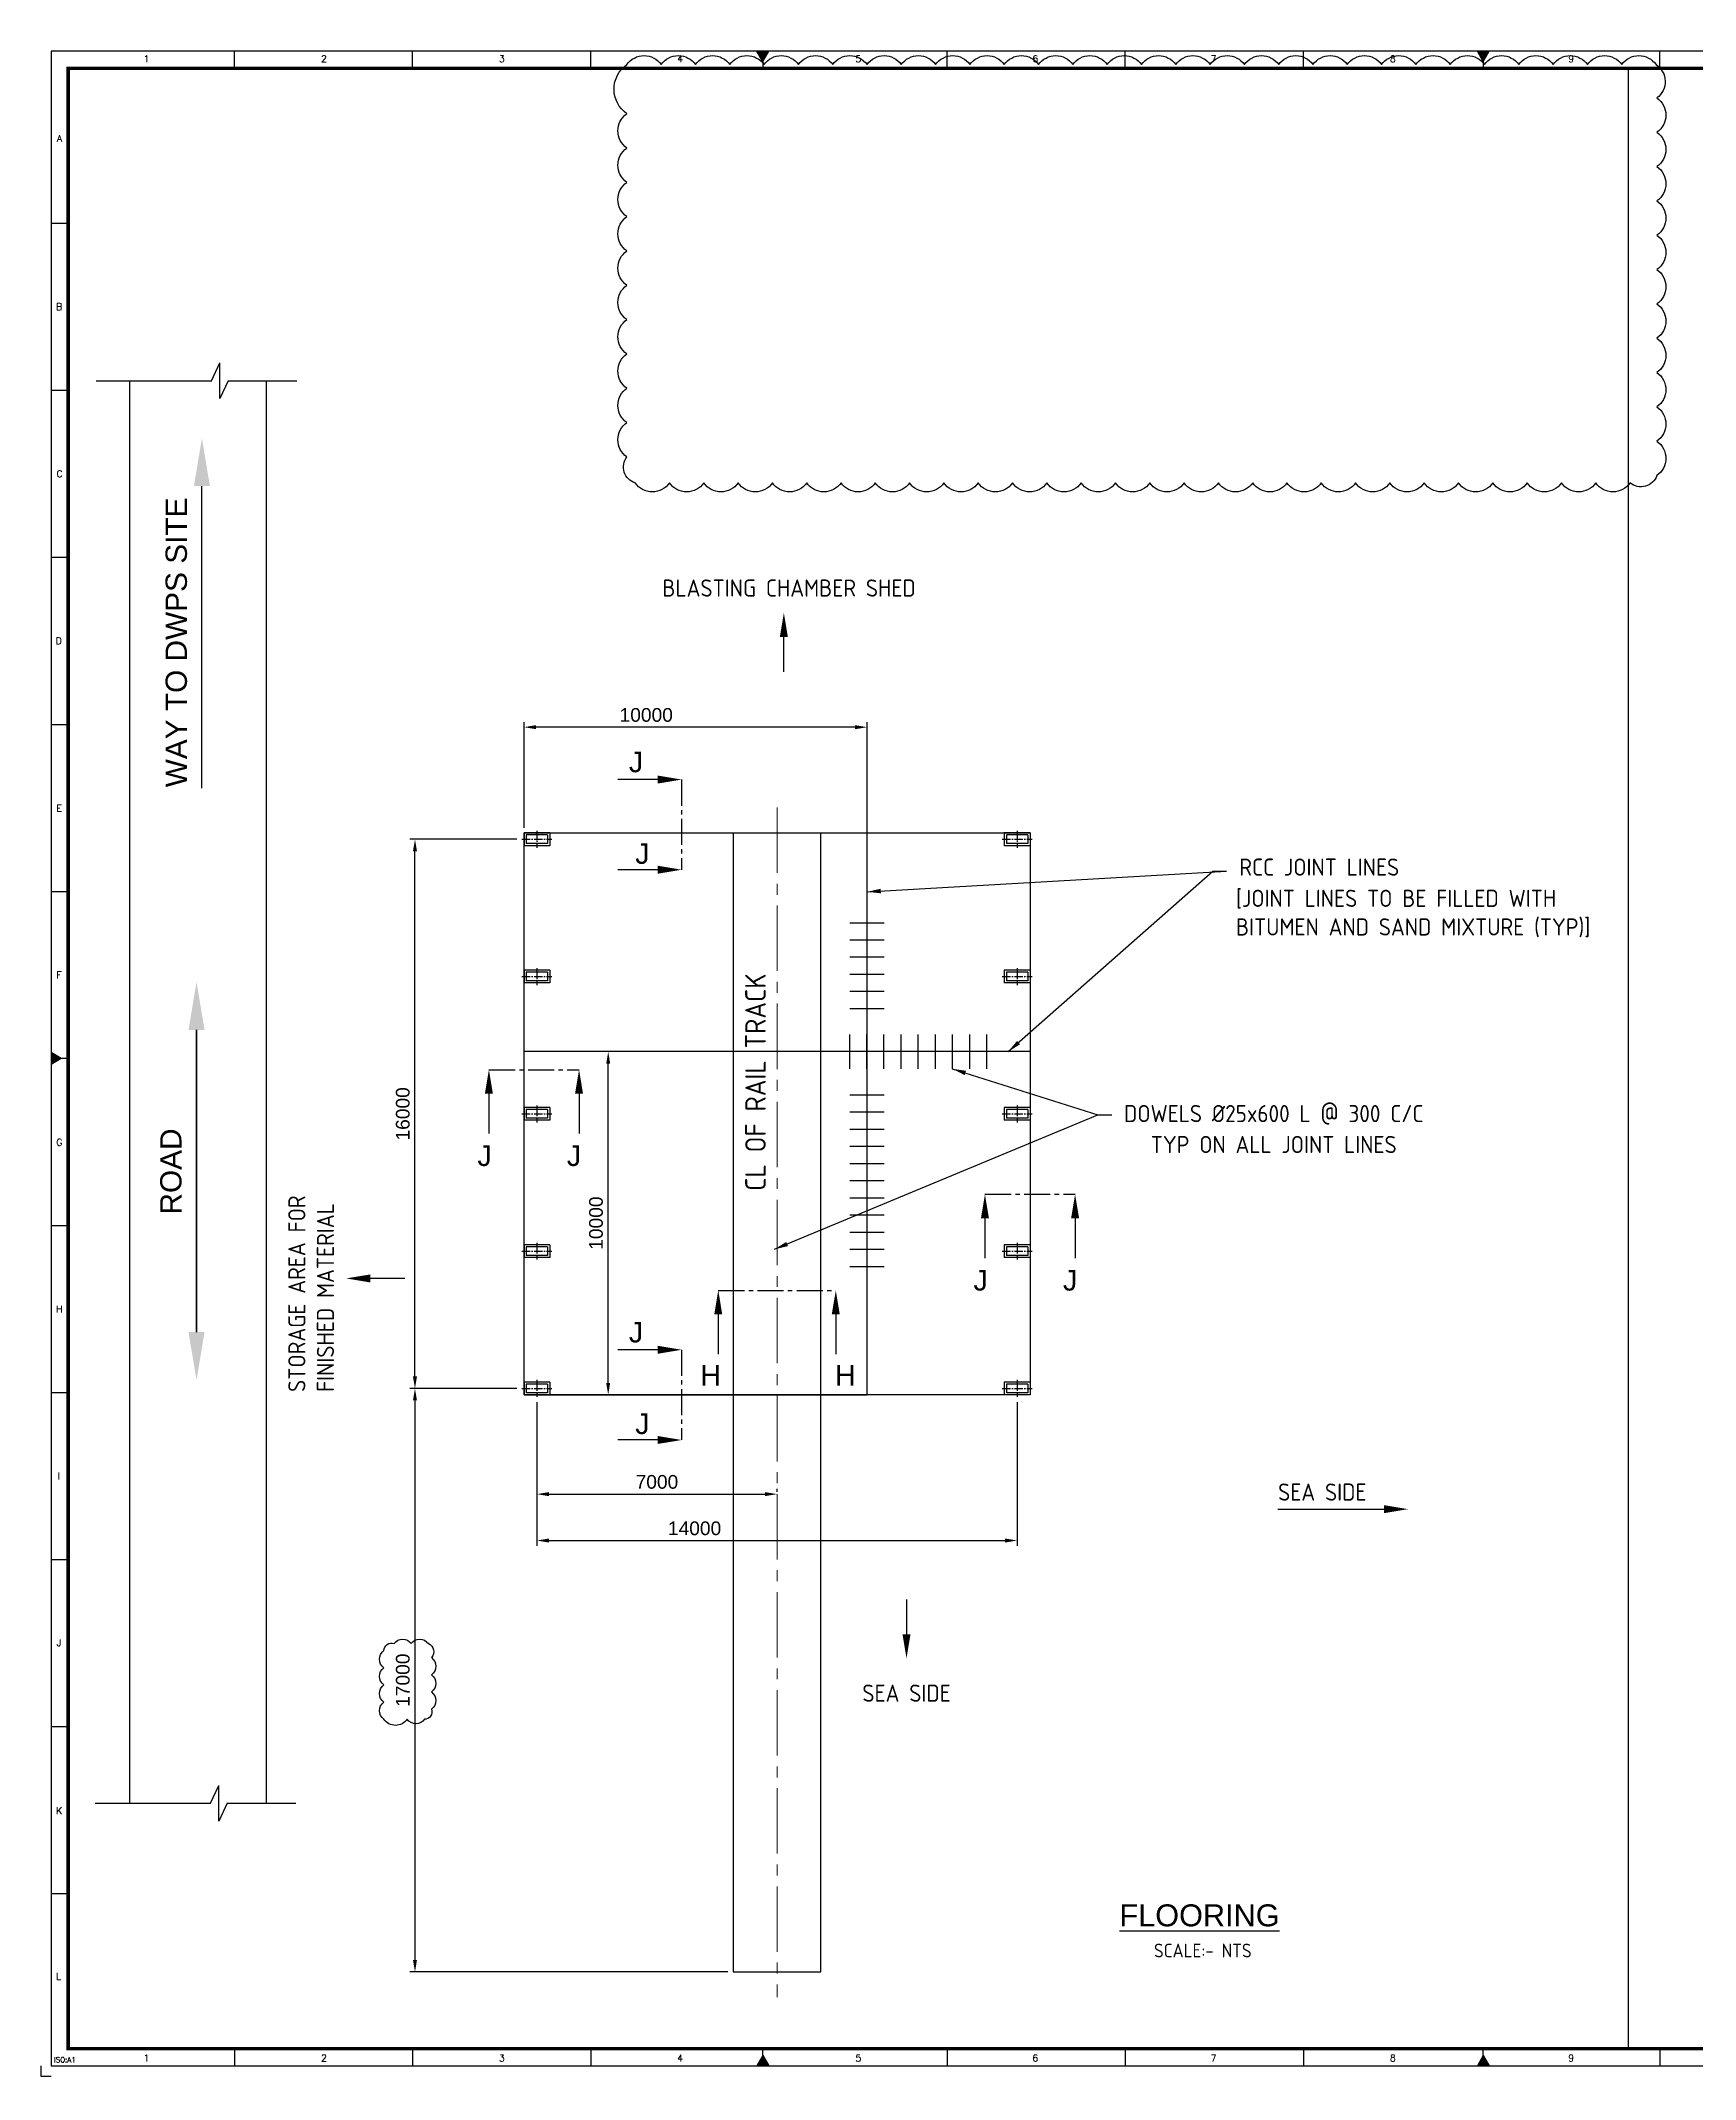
# Model space of a CAD drawing. Header units: millimetres. Extents: x -66 to 3621, y -1 to 3307.
# Drawn here: x 0 to 482, y -1 to 593 of the extents above; entities that cross this region are included whole.
import ezdxf
from ezdxf.enums import TextEntityAlignment as Align

# ---------------------------------------------------------------- set-up
doc = ezdxf.new("R2010")
doc.units = ezdxf.units.MM
doc.linetypes.add('CENTER2', pattern=[28.575, 19.05, -3.175, 3.175, -3.175])
doc.layers.add('BORDER', color=6, linetype='Continuous')
doc.styles.add('ACISOTS', font='isocp.shx')
doc.styles.add('ROMANS', font='romans.shx', dxfattribs={"width": 0.8})
doc.styles.get("Standard").update_dxf_attribs({"font": 'arial.ttf'})
doc.dimstyles.new('ISO-25', dxfattribs={"dimtxt": 4, "dimasz": 3.5, "dimexe": 1.5, "dimexo": 1.5, "dimgap": 1.5, "dimtad": 1, "dimtxsty": 'Standard', "dimcen": 0, "dimadec": 0, "dimazin": 0, "dimtfac": 1, "dimtmove": 0, "dimatfit": 3, "dimfxl": 1, "dimarcsym": 0})

# ---------------------------------------------------------------- blocks, each defined once
blk = doc.blocks.new('A$7E96415263431F')
blk.add_line((7, 1.17), (18.6, 1.17))
blk.add_solid([(7, 2.33), (7, 0), (0, 1.17)])
blk = doc.blocks.new('*D5919')
at = {"color": 0, "lineweight": -2}
for p, q in [((164.97, 298.48), (163.91, 298.48)), ((165.41, 201.98), (165.41, 294.98)), ((164.74, 198.48), (166.91, 198.48))]:
    blk.add_line(p, q, dxfattribs=at)
at = {"color": 0}
for points in [[(165.99, 294.98), (164.83, 294.98), (165.41, 298.48)], [(164.83, 201.98), (165.99, 201.98), (165.41, 198.48)]]:
    blk.add_solid(points, dxfattribs=at)
at = {"layer": 'Defpoints', "color": 0}
for p in [(165.41, 298.48), (166.47, 298.48), (163.24, 198.48)]:
    blk.add_point(p, dxfattribs=at)
at = {"color": 0, "insert": (161.87, 248.52), "char_height": 4, "attachment_point": 5, "rotation": 90}
blk.add_mtext('10000', dxfattribs=at)
blk = doc.blocks.new('*D5920')
at = {"color": 0, "lineweight": -2}
for p, q in [((140.87, 363.73), (140.87, 394.51)), ((237.37, 393.01), (144.37, 393.01)), ((240.87, 363.73), (240.87, 394.51))]:
    blk.add_line(p, q, dxfattribs=at)
at = {"color": 0}
for points in [[(144.37, 393.6), (144.37, 392.43), (140.87, 393.01)], [(237.37, 392.43), (237.37, 393.6), (240.87, 393.01)]]:
    blk.add_solid(points, dxfattribs=at)
at = {"layer": 'Defpoints', "color": 0}
for p in [(140.87, 393.01), (140.87, 362.23), (240.87, 362.23)]:
    blk.add_point(p, dxfattribs=at)
at = {"color": 0, "insert": (176.5, 396.56), "char_height": 4, "attachment_point": 5}
blk.add_mtext('10000', dxfattribs=at)
blk = doc.blocks.new('A$7E96BF1438F6')
at = {"color": 3, "linetype": 'CENTER2'}
for p, q in [((0, 19.8), (69.5, 19.8)), ((34.8, 39.5), (34.8, 0))]:
    blk.add_line(p, q, dxfattribs=at)
for p, q in [((64.8, 34.8), (4.8, 34.8)), ((4.8, 34.8), (4.8, 4.8)), ((64.8, 4.8), (4.8, 4.8)), ((59.8, 29.8), (9.8, 29.8)), ((9.8, 29.8), (9.8, 9.8)), ((59.8, 9.8), (9.8, 9.8)), ((59.8, 29.8), (59.8, 9.8)), ((64.8, 34.8), (64.8, 4.8))]:
    blk.add_line(p, q)
blk = doc.blocks.new('A$7E96D10181D398')
blk.add_line((1.17, 0), (1.17, 10.14))
blk.add_solid([(0, 10.14), (2.33, 10.14), (1.17, 17.14)])
blk = doc.blocks.new('A1B')
at = {"layer": 'BORDER', "color": 1}
for p, q in [((56.44, 585), (56.44, 590)), ((56.44, 585), (56.44, 590)), ((108.38, 585), (108.38, 590)), ((108.38, 585), (108.38, 590)), ((160.31, 585), (160.31, 590)), ((160.31, 585), (160.31, 590)), ((264.19, 585), (264.19, 590)), ((316.12, 585), (316.12, 590)), ((368.06, 585), (368.06, 590)), ((471.94, 585), (471.94, 590)), ((523.88, 585), (523.88, 590)), ((575.81, 585), (575.81, 590)), ((679.69, 590), (679.69, 585)), ((731.63, 590), (731.63, 585)), ((731.63, 585), (731.63, 590)), ((731.63, 590), (731.63, 585)), ((783.56, 590), (783.56, 585)), ((783.56, 585), (783.56, 590)), ((3, 539.83), (8, 539.83)), ((837, 539.83), (832, 539.83)), ((3, 491.17), (8, 491.17)), ((837, 491.17), (832, 491.17)), ((3, 442.5), (8, 442.5)), ((837, 442.5), (832, 442.5)), ((3, 393.84), (8, 393.84)), ((837, 393.84), (832, 393.84)), ((3, 345.17), (8, 345.17)), ((837, 345.17), (832, 345.17)), ((3, 247.84), (8, 247.84)), ((837, 247.84), (832, 247.84)), ((3, 199.17), (8, 199.17)), ((837, 199.17), (832, 199.17)), ((3, 150.51), (8, 150.51)), ((837, 150.51), (832, 150.51)), ((3, 101.84), (8, 101.84)), ((837, 101.84), (832, 101.84)), ((3, 53.17), (8, 53.17)), ((837, 53.17), (832, 53.17)), ((56.44, 8), (56.44, 3)), ((108.38, 8), (108.38, 3)), ((160.31, 8), (160.31, 3)), ((264.19, 8), (264.19, 3)), ((316.12, 8), (316.12, 3)), ((368.06, 8), (368.06, 3)), ((471.94, 8), (471.94, 3)), ((523.88, 8), (523.88, 3)), ((575.81, 8), (575.81, 3)), ((679.69, 3), (679.69, 8)), ((731.63, 3), (731.63, 8)), ((731.63, 8), (731.63, 3)), ((731.63, 3), (731.63, 8)), ((783.56, 3), (783.56, 8)), ((783.56, 8), (783.56, 3))]:
    blk.add_line(p, q, dxfattribs=at)
at = {"layer": 'BORDER'}
for p, q in [((210.5, 587), (208.77, 590)), ((210.5, 590), (210.5, 585)), ((210.5, 587), (212.23, 590)), ((210.5, 588), (210.5, 585)), ((210.5, 588), (210.5, 585)), ((420.5, 587), (418.77, 590)), ((420.5, 590), (420.5, 585)), ((420.5, 587), (422.23, 590)), ((420.5, 588), (420.5, 585)), ((630.5, 587), (628.77, 590)), ((630.5, 590), (630.5, 585)), ((630.5, 587), (632.23, 590)), ((6, 296.5), (3, 298.23)), ((834, 296.5), (837, 298.23)), ((8, 296.5), (3, 296.5)), ((6, 296.5), (3, 294.77)), ((832, 296.5), (837, 296.5)), ((834, 296.5), (837, 294.77)), ((210.5, 6), (208.77, 3)), ((210.5, 5), (210.5, 8)), ((210.5, 5), (210.5, 8)), ((210.5, 3), (210.5, 8)), ((210.5, 6), (212.23, 3)), ((420.5, 6), (418.77, 3)), ((420.5, 5), (420.5, 8)), ((420.5, 3), (420.5, 8)), ((420.5, 6), (422.23, 3)), ((630.5, 6), (628.77, 3)), ((630.5, 3), (630.5, 8)), ((630.5, 6), (632.23, 3))]:
    blk.add_line(p, q, dxfattribs=at)
blk.add_lwpolyline([(837, 3), (837, 590), (3, 590), (3, 3)], close=True, dxfattribs=at)
at = {"layer": 'BORDER', "color": 1}
for points in [[(840, 590), (840, 593), (837, 593)], [(0, 3), (0, 0), (3, 0)]]:
    blk.add_lwpolyline(points, dxfattribs=at)
at = {"layer": 'BORDER', "const_width": 1}
blk.add_lwpolyline([(8, 8), (832, 8), (832, 585), (8, 585)], close=True, dxfattribs=at)
at = {"layer": 'BORDER'}
for points in [[(212.23, 590), (208.77, 590), (210.5, 587)], [(422.23, 590), (418.77, 590), (420.5, 587)], [(632.23, 590), (628.77, 590), (630.5, 587)], [(3, 298.23), (3, 294.77), (6, 296.5)], [(837, 298.23), (837, 294.77), (834, 296.5)], [(212.23, 3), (208.77, 3), (210.5, 6)], [(422.23, 3), (418.77, 3), (420.5, 6)], [(632.23, 3), (628.77, 3), (630.5, 6)]]:
    blk.add_solid(points, dxfattribs=at)
at = {"color": 11, "insert": (830.38, 1.34), "char_height": 1.5, "width": 401.355, "attachment_point": 6, "style": 'ROMANS'}
blk.add_mtext('{\\W1;\\C1;D:\\Project #_114 HEISCO SHEDS\\Output\\2025 11 04_DWG & PDF\\DWG_AB_C_D\\DWG_SHED-D\\SHED-C & SHED-D_2025 08 16.dwg }', dxfattribs=at)
at = {"layer": 'BORDER', "color": 1, "style": 'ROMANS'}
for s, height, p in [('1', 2, (30.81, 586.75)), ('2', 2, (82.56, 586.75)), ('3', 2, (134.41, 586.75)), ('4', 2, (186.37, 586.75)), ('5', 2, (238.32, 586.75)), ('6', 2, (289.89, 586.75)), ('7', 2, (341.88, 586.75)), ('8', 2, (394.13, 586.75)), ('9', 2, (446.1, 586.75)), ('10', 2, (498.13, 586.75)), ('11', 2, (549.97, 586.75)), ('12', 2, (601.96, 586.75)), ('13', 2, (653.79, 586.75)), ('14', 2, (705.77, 586.75)), ('15', 2, (757.56, 586.75)), ('16', 2, (809.48, 586.75)), ('A', 2, (5.48, 563.52)), ('A', 2, (834.52, 563.52)), ('B', 2, (5.35, 514.55)), ('B', 2, (834.65, 514.55)), ('C', 2, (5.49, 465.84)), ('C', 2, (834.51, 465.84)), ('D', 2, (5.25, 417.17)), ('D', 2, (834.75, 417.17)), ('E', 2, (5.39, 368.4)), ('E', 2, (834.61, 368.4)), ('F', 2, (5.34, 319.81)), ('F', 2, (834.66, 319.81)), ('G', 2, (5.44, 271.07)), ('G', 2, (834.56, 271.07)), ('H', 2, (5.43, 222.46)), ('H', 2, (834.57, 222.46)), ('I', 2, (5.31, 173.82)), ('I', 2, (834.69, 173.82)), ('J', 2, (5.33, 125.23)), ('J', 2, (834.67, 125.23)), ('K', 2, (5.38, 76.36)), ('K', 2, (834.62, 76.36)), ('L', 2, (5.2, 28.07)), ('L', 2, (834.8, 28.07)), ('1', 2, (30.81, 4.25)), ('2', 2, (82.56, 4.25)), ('3', 2, (134.41, 4.25)), ('4', 2, (186.37, 4.25)), ('5', 2, (238.32, 4.25)), ('6', 2, (289.89, 4.25)), ('7', 2, (341.88, 4.25)), ('8', 2, (394.13, 4.25)), ('9', 2, (446.1, 4.25)), ('10', 2, (498.13, 4.25)), ('11', 2, (549.97, 4.25)), ('12', 2, (601.96, 4.25)), ('13', 2, (653.79, 4.25)), ('14', 2, (705.77, 4.25)), ('15', 2, (757.56, 4.25)), ('16', 2, (809.48, 4.25)), ('ISO:A1', 1.5, (7.03, 4))]:
    blk.add_text(s, height=height, dxfattribs=at).set_placement(p, align=Align.CENTER)
blk = doc.blocks.new('A$7E96AE2D43B4')
blk.add_line((2.33, 0), (2.33, 88.02))
blk.add_solid([(4.67, 88.02), (0, 88.02), (2.33, 102.02)])
blk = doc.blocks.new('A$7E96AE352B6D')
blk.add_blockref('A$7E96AE2D43B4', (8.37, 14))
at = {"xscale": -1, "rotation": 180}
blk.add_blockref('A$7E96AE2D43B4', (8.37, 102.02), dxfattribs=at)
at = {"color": 130}
blk.add_text('ROAD', height=6.216, rotation=90, dxfattribs=at).set_placement((3.22, 48.23), align=Align.MIDDLE_LEFT)
blk = doc.blocks.new('*D5996')
at = {"color": 0, "lineweight": -2}
for p, q in [((144.62, 196.38), (144.62, 168.06)), ((148.12, 169.56), (211.12, 169.56)), ((214.62, 170.24), (214.62, 171.06))]:
    blk.add_line(p, q, dxfattribs=at)
at = {"color": 0}
for points in [[(148.12, 170.15), (148.12, 168.98), (144.62, 169.56)], [(211.12, 168.98), (211.12, 170.15), (214.62, 169.56)]]:
    blk.add_solid(points, dxfattribs=at)
at = {"layer": 'Defpoints', "color": 0}
for p in [(144.62, 197.88), (214.62, 169.56), (214.62, 168.74)]:
    blk.add_point(p, dxfattribs=at)
at = {"color": 0, "insert": (179.62, 173.11), "char_height": 4, "attachment_point": 5}
blk.add_mtext('7000', dxfattribs=at)
blk = doc.blocks.new('*D5997')
at = {"color": 0, "lineweight": -2}
for p, q in [((138.78, 360.35), (107.59, 360.35)), ((109.09, 203.85), (109.09, 356.85)), ((138.78, 200.35), (107.59, 200.35))]:
    blk.add_line(p, q, dxfattribs=at)
at = {"color": 0}
for points in [[(109.67, 356.85), (108.5, 356.85), (109.09, 360.35)], [(108.5, 203.85), (109.67, 203.85), (109.09, 200.35)]]:
    blk.add_solid(points, dxfattribs=at)
at = {"layer": 'Defpoints', "color": 0}
for p in [(109.09, 360.35), (140.28, 360.35), (140.28, 200.35)]:
    blk.add_point(p, dxfattribs=at)
at = {"color": 0, "insert": (105.55, 280.35), "char_height": 4, "attachment_point": 5, "rotation": 90}
blk.add_mtext('16000', dxfattribs=at)
blk = doc.blocks.new('*D5998')
at = {"color": 0, "lineweight": -2}
for p, q in [((144.62, 196.38), (144.62, 154.54)), ((284.62, 196.38), (284.62, 154.54)), ((148.12, 156.04), (281.12, 156.04))]:
    blk.add_line(p, q, dxfattribs=at)
at = {"color": 0}
for points in [[(148.12, 156.63), (148.12, 155.46), (144.62, 156.04)], [(281.12, 155.46), (281.12, 156.63), (284.62, 156.04)]]:
    blk.add_solid(points, dxfattribs=at)
at = {"layer": 'Defpoints', "color": 0}
for p in [(144.62, 197.88), (284.62, 197.88), (284.62, 156.04)]:
    blk.add_point(p, dxfattribs=at)
at = {"color": 0, "insert": (190.59, 159.58), "char_height": 4, "attachment_point": 5}
blk.add_mtext('14000', dxfattribs=at)
blk = doc.blocks.new('A$7E9810D3B23281')
blk.add_line((0, 1.17), (30.95, 1.17))
blk.add_solid([(30.95, 2.33), (30.95, 0), (37.95, 1.17)])
blk = doc.blocks.new('*D6369')
at = {"color": 0, "lineweight": -2}
for p, q in [((138.78, 200.35), (107.59, 200.35)), ((109.09, 196.85), (109.09, 33.85)), ((200.32, 30.35), (107.59, 30.35))]:
    blk.add_line(p, q, dxfattribs=at)
at = {"color": 0}
for points in [[(109.67, 196.85), (108.5, 196.85), (109.09, 200.35)], [(108.5, 33.85), (109.67, 33.85), (109.09, 30.35)]]:
    blk.add_solid(points, dxfattribs=at)
at = {"layer": 'Defpoints', "color": 0}
for p in [(140.28, 200.35), (109.09, 30.35), (201.82, 30.35)]:
    blk.add_point(p, dxfattribs=at)
at = {"color": 0, "insert": (105.55, 115.35), "char_height": 4, "attachment_point": 5, "rotation": 90}
blk.add_mtext('17000', dxfattribs=at)

msp = doc.modelspace()

# ---------------------------------------------------------------- linework, layer by layer
for p, q in [((462.72838, 585), (462.72838, 8)), ((49.7821, 493.9277), (52.22519, 499.12617)), ((52.22519, 488.72922), (52.22519, 499.12617)), ((16.19276, 493.9277), (49.7821, 493.9277)), ((25.85532, 493.9277), (25.85532, 79.49472)), ((54.66827, 493.9277), (52.22519, 488.72922)), ((54.66827, 493.9277), (74.67232, 493.9277)), ((65.71905, 493.9277), (65.71905, 79.49472)), ((201.82229, 362.22762), (201.82229, 30.35262)), ((227.42229, 30.35262), (227.42229, 362.22762)), ((235.87229, 336.05805), (245.87229, 336.05805)), ((235.87229, 331.05805), (245.87229, 331.05805)), ((235.87229, 326.05805), (245.87229, 326.05805)), ((235.87229, 321.05805), (245.87229, 321.05805)), ((235.87229, 316.05805), (245.87229, 316.05805)), ((235.87229, 311.05805), (245.87229, 311.05805)), ((235.70368, 303.47762), (235.70368, 293.47762)), ((240.70368, 303.47762), (240.70368, 293.47762)), ((245.70368, 303.47762), (245.70368, 293.47762)), ((250.70368, 303.47762), (250.70368, 293.47762)), ((255.70368, 303.47762), (255.70368, 293.47762)), ((260.70368, 303.47762), (260.70368, 293.47762)), ((265.70368, 303.47762), (265.70368, 293.47762)), ((270.70368, 303.47762), (270.70368, 293.47762)), ((275.70368, 303.47762), (275.70368, 293.47762)), ((235.87229, 285.8972), (245.87229, 285.8972)), ((235.87229, 280.8972), (245.87229, 280.8972)), ((235.87229, 275.8972), (245.87229, 275.8972)), ((235.87229, 270.8972), (245.87229, 270.8972)), ((235.87229, 265.8972), (245.87229, 265.8972)), ((235.87229, 260.8972), (245.87229, 260.8972)), ((235.87229, 255.8972), (245.87229, 255.8972)), ((235.87229, 250.8972), (245.87229, 250.8972)), ((235.87229, 245.8972), (245.87229, 245.8972)), ((235.87229, 240.8972), (245.87229, 240.8972)), ((235.87229, 235.8972), (245.87229, 235.8972)), ((140.87229, 198.47762), (201.14317, 198.47762)), ((140.87229, 198.47762), (240.87229, 198.47762)), ((49.49726, 79.49472), (51.94035, 84.6932)), ((51.94035, 74.29625), (51.94035, 84.6932)), ((15.90792, 79.49472), (49.49726, 79.49472)), ((54.38343, 79.49472), (51.94035, 74.29625)), ((54.38343, 79.49472), (74.38747, 79.49472)), ((201.82229, 30.35262), (227.42229, 30.35262))]:
    msp.add_line(p, q)
at = {"color": 3, "linetype": 'CENTER2', "ltscale": 0.4}
for p, q in [((186.81586, 377.75837), (186.81586, 351.48041)), ((130.63192, 293.21835), (156.90988, 293.21835)), ((275.23331, 256.92384), (301.51127, 256.92384)), ((197.49366, 228.92019), (231.75091, 228.92019)), ((186.81586, 211.6166), (186.81586, 185.33865))]:
    msp.add_line(p, q, dxfattribs=at)
at = {"color": 3, "linetype": 'CENTER2', "lineweight": 0}
msp.add_line((214.62229, 369.61394), (214.62229, 22.9663), dxfattribs=at)
at = {"color": 1}
for p, q in [((240.87229, 198.47762), (240.87229, 364.61939)), ((288.37229, 298.47762), (140.87229, 298.47762))]:
    msp.add_line(p, q, dxfattribs=at)
for points in [[(170.85167, 586.06634, -0.5206), (180.85167, 586.06634, -0.5206), (190.85167, 586.06634, -0.5206), (200.85167, 586.06634, -0.5206), (210.85167, 586.06634, -0.5206), (220.85167, 586.06634, -0.5206), (230.85167, 586.06634, -0.5206), (240.85167, 586.06634, -0.5206), (250.85167, 586.06634, -0.5206), (260.85167, 586.06634, -0.5206), (270.85167, 586.06634, -0.5206), (280.85167, 586.06634, -0.5206), (290.85167, 586.06634, -0.5206), (300.85167, 586.06634, -0.5206), (310.85167, 586.06634, -0.5206), (320.85167, 586.06634, -0.5206), (330.85167, 586.06634, -0.5206), (340.85167, 586.06634, -0.5206), (350.85167, 586.06634, -0.5206), (360.85167, 586.06634, -0.5206), (370.85167, 586.06634, -0.5206), (380.85167, 586.06634, -0.5206), (390.85167, 586.06634, -0.5206), (400.85167, 586.06634, -0.5206), (410.85167, 586.06634, -0.5206), (420.85167, 586.06634, -0.5206), (430.85167, 586.06634, -0.5206), (440.85167, 586.06634, -0.5206), (450.85167, 586.06634, -0.5206), (460.85167, 586.06634, -0.5206), (470.85167, 586.06634, -0.5206), (471.11699, 576.33166, -0.5206), (471.11699, 566.33166, -0.5206), (471.11699, 556.33166, -0.5206), (471.11699, 546.33166, -0.5206), (471.11699, 536.33166, -0.5206), (471.11699, 526.33166, -0.5206), (471.11699, 516.33166, -0.5206), (471.11699, 506.33166, -0.5206), (471.11699, 496.33166, -0.5206), (471.11699, 486.33166, -0.5206), (471.11699, 476.33166, -0.5206), (471.11699, 466.33166, -0.5206), (463.27273, 464.17592, -0.5206), (453.27273, 464.17592, -0.5206), (443.27273, 464.17592, -0.5206), (433.27273, 464.17592, -0.5206), (423.27273, 464.17592, -0.5206), (413.27273, 464.17592, -0.5206), (403.27273, 464.17592, -0.5206), (393.27273, 464.17592, -0.5206), (383.27273, 464.17592, -0.5206), (373.27273, 464.17592, -0.5206), (363.27273, 464.17592, -0.5206), (353.27273, 464.17592, -0.5206), (343.27273, 464.17592, -0.5206), (333.27273, 464.17592, -0.5206), (323.27273, 464.17592, -0.5206), (313.27273, 464.17592, -0.5206), (303.27273, 464.17592, -0.5206), (293.27273, 464.17592, -0.5206), (283.27273, 464.17592, -0.5206), (273.27273, 464.17592, -0.5206), (263.27273, 464.17592, -0.5206), (253.27273, 464.17592, -0.5206), (243.27273, 464.17592, -0.5206), (233.27273, 464.17592, -0.5206), (223.27273, 464.17592, -0.5206), (213.27273, 464.17592, -0.5206), (203.27273, 464.17592, -0.5206), (193.27273, 464.17592, -0.5206), (183.27273, 464.17592, -0.5206), (173.27273, 464.17592, -0.5206), (170.85167, 471.75486, -0.5206), (170.85167, 481.75486, -0.5206), (170.85167, 491.75486, -0.5206), (170.85167, 501.75486, -0.5206), (170.85167, 511.75486, -0.5206), (170.85167, 521.75486, -0.5206), (170.85167, 531.75486, -0.5206), (170.85167, 541.75486, -0.5206), (170.85167, 551.75486, -0.5206), (170.85167, 561.75486, -0.5206), (170.85167, 571.75486, -0.5206), (170.85167, 586.06634, -0.5206)], [(100.02415, 103.97008, -0.5206), (100.02415, 108.97008, -0.5206), (100.02415, 113.97008, -0.5206), (100.02415, 118.97008, -0.5206), (100.02415, 123.97008, -0.5206), (102.98219, 126.01204, -0.5206), (107.98219, 126.01204, -0.5206), (112.98219, 126.01204, -0.5206), (113.88925, 121.9191, -0.5206), (113.88925, 116.9191, -0.5206), (113.88925, 111.9191, -0.5206), (113.88925, 106.9191, -0.5206), (111.83827, 103.97008, -0.5206), (106.83827, 103.97008, -0.5206), (100.02415, 103.97008, -0.5206)]]:
    msp.add_lwpolyline(points, format="xyb", close=True, dxfattribs=at)
msp.add_lwpolyline([(140.87229, 362.22762), (288.37229, 362.22762), (288.37229, 198.47762), (140.87229, 198.47762)], close=True)

# ---------------------------------------------------------------- block references
for name, p in [('A1B', (0, 0)), ('A$7E96AE2D43B4', (44.6481, 375.23045)), ('A$7E96D10181D398', (215.44659, 409.17596)), ('A$7E96AE352B6D', (34.70643, 202.78729)), ('A$7E9810D3B23281', (360.59094, 164.01135))]:
    msp.add_blockref(name, p)
for name, p, rotation in [('A$7E96415263431F', (186.81586, 378.92504), 179.9999999999999), ('A$7E96415263431F', (186.81586, 352.64708), 179.9999999999999), ('A$7E96415263431F', (129.46525, 293.21835), 269.9999999999999), ('A$7E96415263431F', (155.74321, 293.21835), 269.9999999999999), ('A$7E96415263431F', (274.06664, 256.92384), 269.9999999999999), ('A$7E96415263431F', (300.3446, 256.92384), 269.9999999999999), ('A$7E96D10181D398', (106.17463, 231.23861), 89.99999999999999), ('A$7E96415263431F', (196.327, 228.92019), 270), ('A$7E96415263431F', (230.58424, 228.92019), 270), ('A$7E96415263431F', (186.81586, 212.78327), 179.9999999999999), ('A$7E96415263431F', (186.81586, 186.50531), 179.9999999999999), ('A$7E96D10181D398', (253.52751, 138.85101), 180)]:
    msp.add_blockref(name, p, dxfattribs=dict(rotation=rotation))
at = {"xscale": 0.125, "yscale": 0.125, "zscale": 0.125}
for p in [(140.27637, 357.88171), (280.27637, 357.88171), (140.27637, 317.88171), (280.27637, 317.88171), (140.27637, 277.88171), (280.27637, 277.88171), (140.27637, 237.88171), (280.27637, 237.88171), (140.27637, 197.88171), (280.27637, 197.88171)]:
    msp.add_blockref('A$7E96BF1438F6', p, dxfattribs=at)

# ---------------------------------------------------------------- texts
at = {"color": 130}
msp.add_text('WAY TO DWPS SITE', height=6.216, rotation=90, dxfattribs=at).set_placement((39.49943, 375.50057), align=Align.MIDDLE_LEFT)
for s, height, p in [('J', 6, (171.43365, 382.88733)), ('J', 6, (173.29358, 356.20332)), ('J', 6, (127.28204, 268.16001)), ('J', 6, (153.36578, 268.16001)), ('J', 6, (271.88342, 231.86551)), ('J', 6, (297.96717, 231.86551)), ('J', 6, (171.43365, 216.74556)), ('H', 6, (192.2496, 204.18354)), ('H', 6, (231.50681, 204.18354)), ('J', 6, (173.29358, 190.06155)), ('%%UFLOORING', 6.4, (314.43449, 46.8407)), ('%%UFLOORING', 6.4, (314.43449, 46.8407))]:
    msp.add_text(s, height=height, dxfattribs=at).set_placement(p, align=Align.MIDDLE_LEFT)
at = {"style": 'ACISOTS'}
for s, p in [('[JOINT LINES TO BE FILLED WITH', (348.39408, 345.65408)), ('BITUMEN AND SAND MIXTURE (TYP)]', (348.39408, 337.31454))]:
    msp.add_text(s, height=5, dxfattribs=at).set_placement(p, align=Align.TOP_LEFT)
for s, insert, char_height, attachment_point in [('BLASTING CHAMBER SHED', (181.19547, 436.05269), 5, 1), ('RCC JOINT LINES', (349.36267, 354.74636), 5, 1), ('DOWELS %%C25x600 L @ 300 C/C', (359.40757, 280.07054), 5, 5), ('TYP ON ALL JOINT LINES', (359.40757, 271.41854), 5, 5), ('TYP ON ALL JOINT LINES', (359.40757, 271.41854), 5, 5), ('SEA SIDE', (360.68565, 172.66415), 5, 1), ('SEA SIDE', (239.49896, 114.06905), 5, 1), ('SCALE:- NTS', (338.73682, 36.58188), 4, 5)]:
    msp.add_mtext(s, dxfattribs=dict(at, insert=insert, char_height=char_height, attachment_point=attachment_point))
at = {"rotation": 90, "style": 'ACISOTS'}
for s, insert, char_height, attachment_point in [('CL OF RAIL TRACK', (208.35572, 289.59609), 6, 5), ('STORAGE AREA FOR\\PFINISHED MATERIAL', (72.14819, 199.33202), 5, 1)]:
    msp.add_mtext(s, dxfattribs=dict(at, insert=insert, char_height=char_height, attachment_point=attachment_point))

# ---------------------------------------------------------------- dimensions: what is measured, and where the dimension line sits
for base, p1, p2, override, picture, middle in [((140.87229, 393.01355), (240.87229, 362.22762), (140.87229, 362.22762), {"dimtxt": 4, "dimlfac": 100}, '*D5920', (176.4991, 393.01355)), ((214.62229, 169.56333), (144.62229, 197.88171), (214.62229, 168.74148), {"dimlfac": 100}, '*D5996', (179.62229, 169.56333)), ((284.62229, 156.04222), (144.62229, 197.88171), (284.62229, 197.88171), {"dimtxt": 4, "dimlfac": 100}, '*D5998', (190.59488, 156.04222))]:
    dim = msp.add_linear_dim(base=base, p1=p1, p2=p2, dimstyle='ISO-25', override=override)
    dim.commit()
    dim.dimension.update_dxf_attribs({"geometry": picture, "text_midpoint": middle, "dimtype": 160})
dim = msp.add_linear_dim(base=(109.08759, 360.35262), p1=(140.27637, 200.35262), p2=(140.27637, 360.35262), angle=90, dimstyle='ISO-25', override={"dimtxt": 4, "dimlfac": 100})
dim.commit()
dim.dimension.update_dxf_attribs({"geometry": '*D5997', "text_midpoint": (105.5453, 280.35262)})
for base, p1, p2, picture, middle in [((165.40932, 298.47762), (163.23526, 198.47762), (166.47345, 298.47762), '*D5919', (165.40932, 248.51705)), ((109.08759, 30.35262), (140.27637, 200.35262), (201.82229, 30.35262), '*D6369', (109.08759, 115.35262))]:
    dim = msp.add_linear_dim(base=base, p1=p1, p2=p2, angle=90, dimstyle='ISO-25', override={"dimtxt": 4, "dimlfac": 100})
    dim.commit()
    dim.dimension.update_dxf_attribs({"geometry": picture, "text_midpoint": middle, "dimtype": 160})

# ---------------------------------------------------------------- leaders
for points in [[(240.87229, 345.04336), (345.65482, 351.06467)], [(282.03407, 298.47762), (341.65482, 351.06467), (345.65482, 351.06467)], [(265.70368, 293.47762), (308.18097, 280.07325), (312.18097, 280.07325)], [(213.87229, 240.8972), (308.18097, 280.07325), (312.18097, 280.07325)]]:
    msp.add_leader(points, dimstyle='ISO-25', override={"dimasz": 4, "dimgap": 1.5, "dimtad": 0})

doc.saveas('drawing.dxf')
